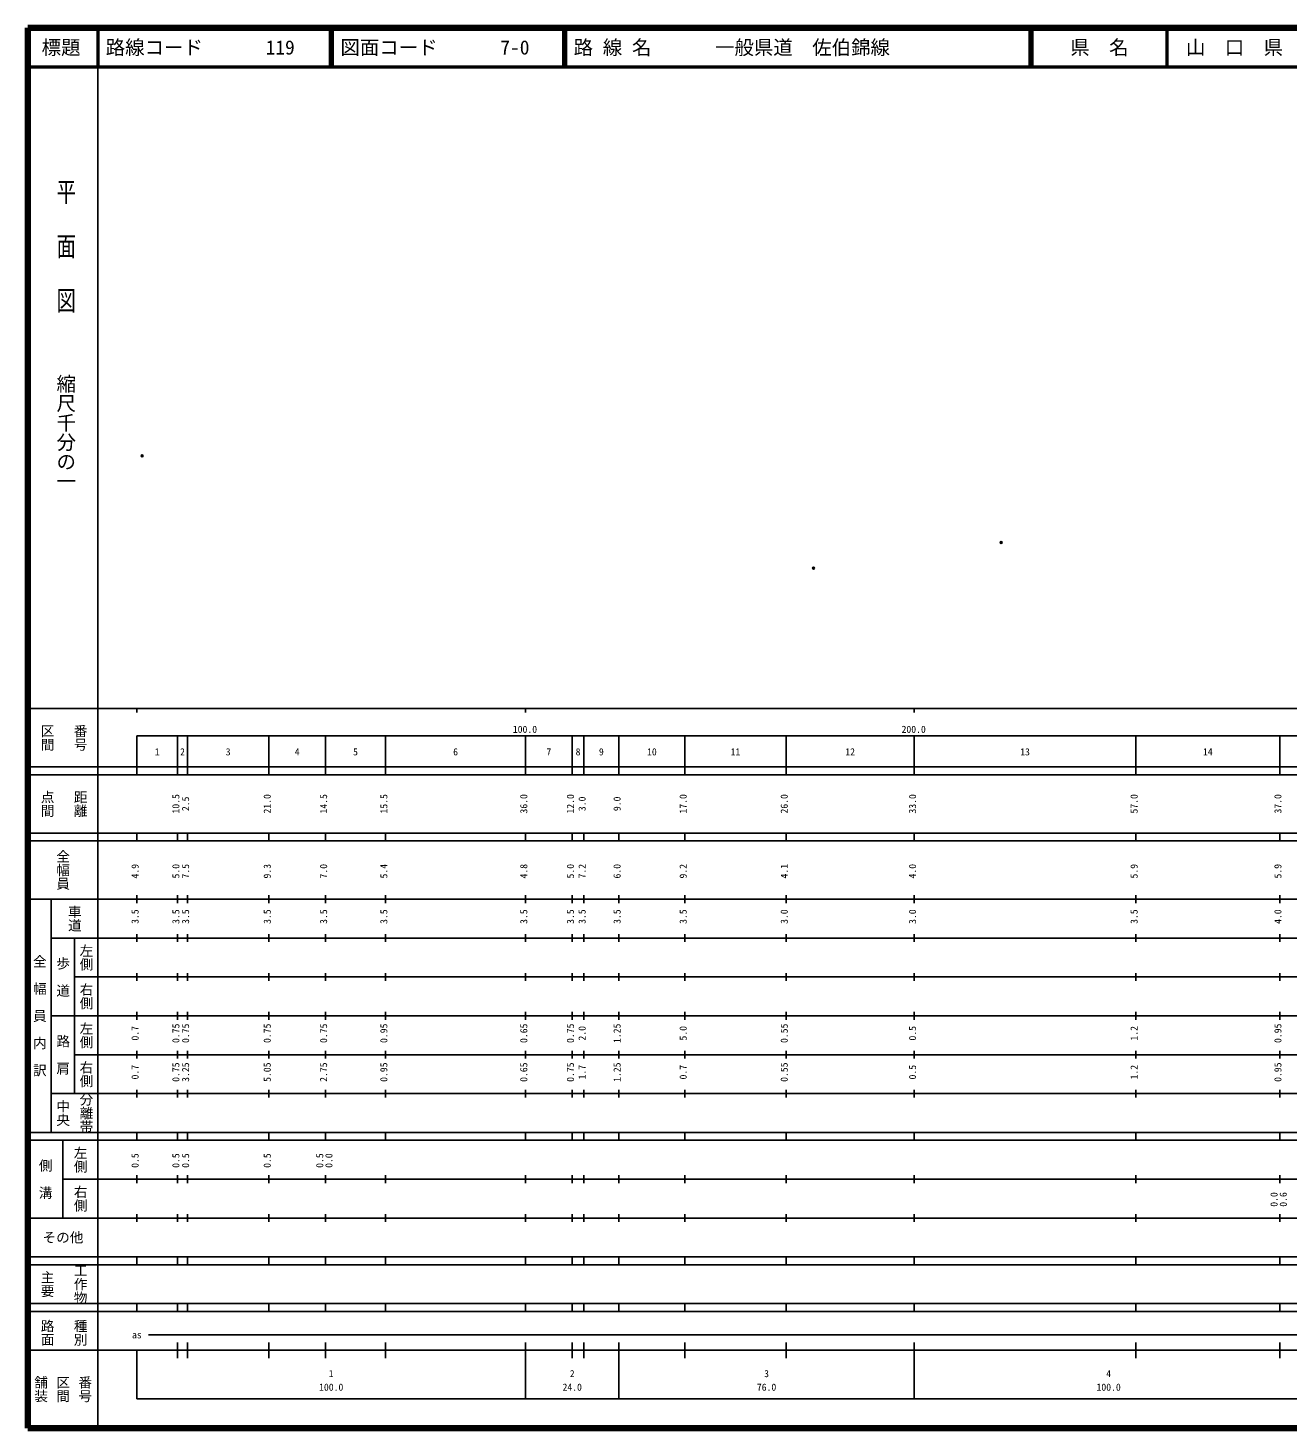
# Model space of a CAD drawing. Units: millimetres on the paper. Extents: x 40 to 680, y 20 to 380.
# Drawn here: x 40 to 363.9, y 20 to 380 of the extents above; entities that cross this region are included whole.
import ezdxf
from ezdxf.enums import TextEntityAlignment as Align

# ---------------------------------------------------------------- set-up
doc = ezdxf.new("R2010")
doc.units = ezdxf.units.MM
doc.header["$PDMODE"] = 32
doc.header["$PDSIZE"] = 0.5
doc.layers.add('M-OTRS', color=6, linetype='Continuous')
doc.layers.add('M-TTL-TXT', color=7, linetype='Continuous')
for name, color, linetype, lineweight in [('M-TTL', 2, 'Continuous', 140), ('M-TTL-BAND', 7, 'Continuous', 25), ('M-TTL-LINE', 7, 'Continuous', 50)]:
    doc.layers.add(name, color=color, linetype=linetype, lineweight=lineweight)
doc.styles.add('@ＭＳ ゴシック', font='')
doc.styles.add('ＭＳ ゴシック', font='')
doc.styles.get('@ＭＳ ゴシック').set_extended_font_data('@MS Gothic')
doc.styles.get('ＭＳ ゴシック').set_extended_font_data('MS Gothic')

msp = doc.modelspace()

# ---------------------------------------------------------------- linework, layer by layer
at = {"layer": 'M-OTRS'}
for p in [(69.354, 270.001), (290.344, 247.702), (242.095, 241.132)]:
    msp.add_point(p, dxfattribs=at)
at = {"layer": 'M-TTL'}
for p, q in [((40, 380), (40, 20)), ((680, 380), (40, 380)), ((40, 20), (680, 20))]:
    msp.add_line(p, q, dxfattribs=at)
at = {"layer": 'M-TTL-BAND'}
for p, q in [((58, 370), (58, 20)), ((40, 205), (579, 205)), ((68, 205), (68, 204)), ((168, 205), (168, 204)), ((268, 205), (268, 204)), ((68, 198), (579, 198)), ((68, 198), (68, 188)), ((78.5, 188), (78.5, 198)), ((81, 188), (81, 198)), ((102, 188), (102, 198)), ((116.5, 188), (116.5, 198)), ((132, 188), (132, 198)), ((168, 188), (168, 198)), ((180, 188), (180, 198)), ((183, 188), (183, 198)), ((192, 188), (192, 198)), ((209, 188), (209, 198)), ((235, 188), (235, 198)), ((268, 188), (268, 198)), ((325, 188), (325, 198)), ((362, 188), (362, 198)), ((40, 190), (579, 190)), ((40, 188), (579, 188)), ((40, 173), (579, 173)), ((68, 171), (68, 173)), ((78.5, 171), (78.5, 173)), ((81, 171), (81, 173)), ((102, 171), (102, 173)), ((116.5, 171), (116.5, 173)), ((132, 171), (132, 173)), ((168, 171), (168, 173)), ((180, 171), (180, 173)), ((183, 171), (183, 173)), ((192, 171), (192, 173)), ((209, 171), (209, 173)), ((235, 171), (235, 173)), ((268, 171), (268, 173)), ((325, 171), (325, 173)), ((362, 171), (362, 173)), ((40, 171), (579, 171)), ((40, 156), (579, 156)), ((46, 96), (46, 156)), ((68, 155), (68, 157)), ((78.5, 155), (78.5, 157)), ((81, 155), (81, 157)), ((102, 155), (102, 157)), ((116.5, 155), (116.5, 157)), ((132, 155), (132, 157)), ((168, 155), (168, 157)), ((180, 155), (180, 157)), ((183, 155), (183, 157)), ((192, 155), (192, 157)), ((209, 155), (209, 157)), ((235, 155), (235, 157)), ((268, 155), (268, 157)), ((325, 155), (325, 157)), ((362, 155), (362, 157)), ((46, 146), (579, 146)), ((52, 146), (52, 106)), ((68, 145), (68, 147)), ((78.5, 145), (78.5, 147)), ((81, 145), (81, 147)), ((102, 145), (102, 147)), ((116.5, 145), (116.5, 147)), ((132, 145), (132, 147)), ((168, 145), (168, 147)), ((180, 145), (180, 147)), ((183, 145), (183, 147)), ((192, 145), (192, 147)), ((209, 145), (209, 147)), ((235, 145), (235, 147)), ((268, 145), (268, 147)), ((325, 145), (325, 147)), ((362, 145), (362, 147)), ((68, 135), (68, 137)), ((78.5, 135), (78.5, 137)), ((81, 135), (81, 137)), ((102, 135), (102, 137)), ((116.5, 135), (116.5, 137)), ((132, 135), (132, 137)), ((168, 135), (168, 137)), ((180, 135), (180, 137)), ((183, 135), (183, 137)), ((192, 135), (192, 137)), ((209, 135), (209, 137)), ((235, 135), (235, 137)), ((268, 135), (268, 137)), ((325, 135), (325, 137)), ((362, 135), (362, 137)), ((52, 136), (579, 136)), ((46, 126), (579, 126)), ((68, 125), (68, 127)), ((78.5, 125), (78.5, 127)), ((81, 125), (81, 127)), ((102, 125), (102, 127)), ((116.5, 125), (116.5, 127)), ((132, 125), (132, 127)), ((168, 125), (168, 127)), ((180, 125), (180, 127)), ((183, 125), (183, 127)), ((192, 125), (192, 127)), ((209, 125), (209, 127)), ((235, 125), (235, 127)), ((268, 125), (268, 127)), ((325, 125), (325, 127)), ((362, 125), (362, 127)), ((52, 116), (579, 116)), ((68, 115), (68, 117)), ((78.5, 115), (78.5, 117)), ((81, 115), (81, 117)), ((102, 115), (102, 117)), ((116.5, 115), (116.5, 117)), ((132, 115), (132, 117)), ((168, 115), (168, 117)), ((180, 115), (180, 117)), ((183, 115), (183, 117)), ((192, 115), (192, 117)), ((209, 115), (209, 117)), ((235, 115), (235, 117)), ((268, 115), (268, 117)), ((325, 115), (325, 117)), ((362, 115), (362, 117)), ((46, 106), (579, 106)), ((68, 105), (68, 107)), ((78.5, 105), (78.5, 107)), ((81, 105), (81, 107)), ((102, 105), (102, 107)), ((116.5, 105), (116.5, 107)), ((132, 105), (132, 107)), ((168, 105), (168, 107)), ((180, 105), (180, 107)), ((183, 105), (183, 107)), ((192, 105), (192, 107)), ((209, 105), (209, 107)), ((235, 105), (235, 107)), ((268, 105), (268, 107)), ((325, 105), (325, 107)), ((362, 105), (362, 107)), ((40, 96), (579, 96)), ((40, 94), (579, 94)), ((49, 94), (49, 74)), ((68, 94), (68, 96)), ((78.5, 94), (78.5, 96)), ((81, 94), (81, 96)), ((102, 94), (102, 96)), ((116.5, 94), (116.5, 96)), ((132, 94), (132, 96)), ((168, 94), (168, 96)), ((180, 94), (180, 96)), ((183, 94), (183, 96)), ((192, 94), (192, 96)), ((209, 94), (209, 96)), ((235, 94), (235, 96)), ((268, 94), (268, 96)), ((325, 94), (325, 96)), ((362, 94), (362, 96)), ((49, 84), (579, 84)), ((68, 83), (68, 85)), ((78.5, 83), (78.5, 85)), ((81, 83), (81, 85)), ((102, 83), (102, 85)), ((116.5, 83), (116.5, 85)), ((132, 83), (132, 85)), ((168, 83), (168, 85)), ((180, 83), (180, 85)), ((183, 83), (183, 85)), ((192, 83), (192, 85)), ((209, 83), (209, 85)), ((235, 83), (235, 85)), ((268, 83), (268, 85)), ((325, 83), (325, 85)), ((362, 83), (362, 85)), ((40, 74), (579, 74)), ((68, 73), (68, 75)), ((78.5, 73), (78.5, 75)), ((81, 73), (81, 75)), ((102, 73), (102, 75)), ((116.5, 73), (116.5, 75)), ((132, 73), (132, 75)), ((168, 73), (168, 75)), ((180, 73), (180, 75)), ((183, 73), (183, 75)), ((192, 73), (192, 75)), ((209, 73), (209, 75)), ((235, 73), (235, 75)), ((268, 73), (268, 75)), ((325, 73), (325, 75)), ((362, 73), (362, 75)), ((40, 64), (579, 64)), ((40, 62), (579, 62)), ((68, 62), (68, 64)), ((78.5, 62), (78.5, 64)), ((81, 62), (81, 64)), ((102, 62), (102, 64)), ((116.5, 62), (116.5, 64)), ((132, 62), (132, 64)), ((168, 62), (168, 64)), ((180, 62), (180, 64)), ((183, 62), (183, 64)), ((192, 62), (192, 64)), ((209, 62), (209, 64)), ((235, 62), (235, 64)), ((268, 62), (268, 64)), ((325, 62), (325, 64)), ((362, 62), (362, 64)), ((40, 52), (579, 52)), ((68, 50), (68, 52)), ((78.5, 50), (78.5, 52)), ((81, 50), (81, 52)), ((102, 50), (102, 52)), ((116.5, 50), (116.5, 52)), ((132, 50), (132, 52)), ((168, 50), (168, 52)), ((180, 50), (180, 52)), ((183, 50), (183, 52)), ((192, 50), (192, 52)), ((209, 50), (209, 52)), ((235, 50), (235, 52)), ((268, 50), (268, 52)), ((325, 50), (325, 52)), ((362, 50), (362, 52)), ((40, 50), (579, 50)), ((71, 44), (565, 44)), ((40, 40), (579, 40)), ((68, 40), (68, 27.5)), ((78.5, 38), (78.5, 42)), ((81, 38), (81, 42)), ((102, 38), (102, 42)), ((116.5, 38), (116.5, 42)), ((132, 38), (132, 42)), ((168, 27.5), (168, 42)), ((180, 38), (180, 42)), ((183, 38), (183, 42)), ((192, 27.5), (192, 42)), ((209, 38), (209, 42)), ((235, 38), (235, 42)), ((268, 27.5), (268, 42)), ((325, 38), (325, 42)), ((362, 38), (362, 42)), ((68, 27.5), (579, 27.5))]:
    msp.add_line(p, q, dxfattribs=at)
at = {"layer": 'M-TTL-LINE'}
for p, q in [((58, 380), (58, 370)), ((117.75, 380), (117.75, 370)), ((118.25, 380), (118.25, 370)), ((177.75, 380), (177.75, 370)), ((178.25, 380), (178.25, 370)), ((297.75, 380), (297.75, 370)), ((298.25, 380), (298.25, 370)), ((333, 380), (333, 370)), ((40, 370), (680, 370))]:
    msp.add_line(p, q, dxfattribs=at)

# ---------------------------------------------------------------- texts
at = {"layer": 'M-TTL-BAND', "style": '@ＭＳ ゴシック', "width": 1.4}
msp.add_text('平  面  図', height=3.666, rotation=270, dxfattribs=at).set_placement((49.777, 306.475), align=Align.MIDDLE_RIGHT)
at = {"layer": 'M-TTL-BAND', "style": '@ＭＳ ゴシック'}
msp.add_text('縮尺千分の一', height=3.666, rotation=270, dxfattribs=at).set_placement((49.777, 261.03), align=Align.MIDDLE_RIGHT)
for s, p in [('区間', (45, 197.5)), ('番号', (53.5, 197.5)), ('点間', (45, 180.5)), ('距離', (53.5, 180.5)), ('全幅員', (49, 163.5)), ('車道', (52, 151)), ('左側', (55, 141)), ('全\u3000幅\u3000員\u3000内\u3000訳', (43, 126)), ('歩\u3000道', (49, 136)), ('右側', (55, 131)), ('左側', (55, 121)), ('路\u3000肩', (49, 116)), ('右側', (55, 111)), ('分離帯', (55, 101)), ('中央', (49, 101)), ('左側', (53.5, 89)), ('側\u3000溝', (44.5, 84)), ('右側', (53.5, 79)), ('工作物', (53.5, 57)), ('主要', (45, 57)), ('路面', (45, 44.5)), ('種別', (53.5, 44.5)), ('舗装', (43.333, 30)), ('区間', (49, 30)), ('番号', (54.667, 30))]:
    msp.add_text(s, height=2.566, rotation=270, dxfattribs=at).set_placement(p, align=Align.MIDDLE_CENTER)
at = {"layer": 'M-TTL-BAND', "style": 'ＭＳ ゴシック'}
for s, p in [('100.0', (167.844, 198.195)), ('200.0', (267.844, 198.195)), ('1', (73.25, 192.405)), ('2', (79.75, 192.405)), ('3', (91.5, 192.405)), ('4', (109.25, 192.405)), ('5', (124.25, 192.405)), ('6', (150, 192.405)), ('7', (174, 192.405)), ('8', (181.5, 192.405)), ('9', (187.5, 192.405)), ('10', (200.5, 192.405)), ('11', (222, 192.405)), ('12', (251.5, 192.405)), ('13', (296.5, 192.405)), ('14', (343.5, 192.405)), ('as', (68, 42.5)), ('1', (118, 32.523)), ('2', (180, 32.523)), ('3', (230, 32.523)), ('4', (318, 32.523)), ('100.0', (118, 29.033)), ('24.0', (180, 29.033)), ('76.0', (230, 29.033)), ('100.0', (318, 29.033))]:
    msp.add_text(s, height=1.833, dxfattribs=at).set_placement(p, align=Align.BOTTOM_CENTER)
for s, p in [('10.5', (79.5, 180.5)), ('2.5', (82, 180.5)), ('21.0', (103, 180.5)), ('14.5', (117.5, 180.5)), ('15.5', (133, 180.5)), ('36.0', (169, 180.5)), ('12.0', (181, 180.5)), ('3.0', (184, 180.5)), ('9.0', (193, 180.5)), ('17.0', (210, 180.5)), ('26.0', (236, 180.5)), ('33.0', (269, 180.5)), ('57.0', (326, 180.5)), ('37.0', (363, 180.5)), ('4.9', (69, 163.174)), ('5.0', (79.5, 163.174)), ('7.5', (82, 163.174)), ('9.3', (103, 163.174)), ('7.0', (117.5, 163.174)), ('5.4', (133, 163.174)), ('4.8', (169, 163.174)), ('5.0', (181, 163.174)), ('7.2', (184, 163.174)), ('6.0', (193, 163.174)), ('9.2', (210, 163.174)), ('4.1', (236, 163.174)), ('4.0', (269, 163.174)), ('5.9', (326, 163.174)), ('5.9', (363, 163.174)), ('3.5', (69, 151.5)), ('3.5', (79.5, 151.5)), ('3.5', (82, 151.5)), ('3.5', (103, 151.5)), ('3.5', (117.5, 151.5)), ('3.5', (133, 151.5)), ('3.5', (169, 151.5)), ('3.5', (181, 151.5)), ('3.5', (184, 151.5)), ('3.5', (193, 151.5)), ('3.5', (210, 151.5)), ('3.0', (236, 151.5)), ('3.0', (269, 151.5)), ('3.5', (326, 151.5)), ('4.0', (363, 151.5)), ('0.7', (69, 121.5)), ('0.75', (79.5, 121.5)), ('0.75', (82, 121.5)), ('0.75', (103, 121.5)), ('0.75', (117.5, 121.5)), ('0.95', (133, 121.5)), ('0.65', (169, 121.5)), ('0.75', (181, 121.5)), ('2.0', (184, 121.5)), ('1.25', (193, 121.5)), ('5.0', (210, 121.5)), ('0.55', (236, 121.5)), ('0.5', (269, 121.5)), ('1.2', (326, 121.5)), ('0.95', (363, 121.5)), ('0.7', (69, 111.5)), ('0.75', (79.5, 111.5)), ('3.25', (82, 111.5)), ('5.05', (103, 111.5)), ('2.75', (117.5, 111.5)), ('0.95', (133, 111.5)), ('0.65', (169, 111.5)), ('0.75', (181, 111.5)), ('1.7', (184, 111.5)), ('1.25', (193, 111.5)), ('0.7', (210, 111.5)), ('0.55', (236, 111.5)), ('0.5', (269, 111.5)), ('1.2', (326, 111.5)), ('0.95', (363, 111.5)), ('0.5', (69, 88.764)), ('0.5', (79.5, 88.764)), ('0.5', (82, 88.764)), ('0.5', (103, 88.764)), ('0.5', (116.5, 88.764)), ('0.0', (118.87, 88.764)), ('0.0', (362, 78.764)), ('0.6', (364.37, 78.764))]:
    msp.add_text(s, height=1.833, rotation=90, dxfattribs=at).set_placement(p, align=Align.BOTTOM_CENTER)
msp.add_text('その他', height=2.566, dxfattribs=at).set_placement((49, 69), align=Align.MIDDLE_CENTER)
at = {"layer": 'M-TTL-TXT', "style": 'ＭＳ ゴシック'}
for s, p in [('標題', (48.5, 375)), ('県\u3000名', (315.625, 375)), ('山\u3000口\u3000県', (350.375, 375))]:
    msp.add_text(s, height=3.666, dxfattribs=at).set_placement(p, align=Align.MIDDLE_CENTER)
for s, p in [('路線コード', (60, 375)), ('119', (101.142, 375)), ('図面コード', (120.38, 375)), ('7-0', (161.521, 375)), ('路 線 名', (180.38, 375)), ('一般県道\u3000佐伯錦線', (216.734, 375))]:
    msp.add_text(s, height=3.666, dxfattribs=at).set_placement(p, align=Align.MIDDLE_LEFT)

doc.saveas('drawing.dxf')
